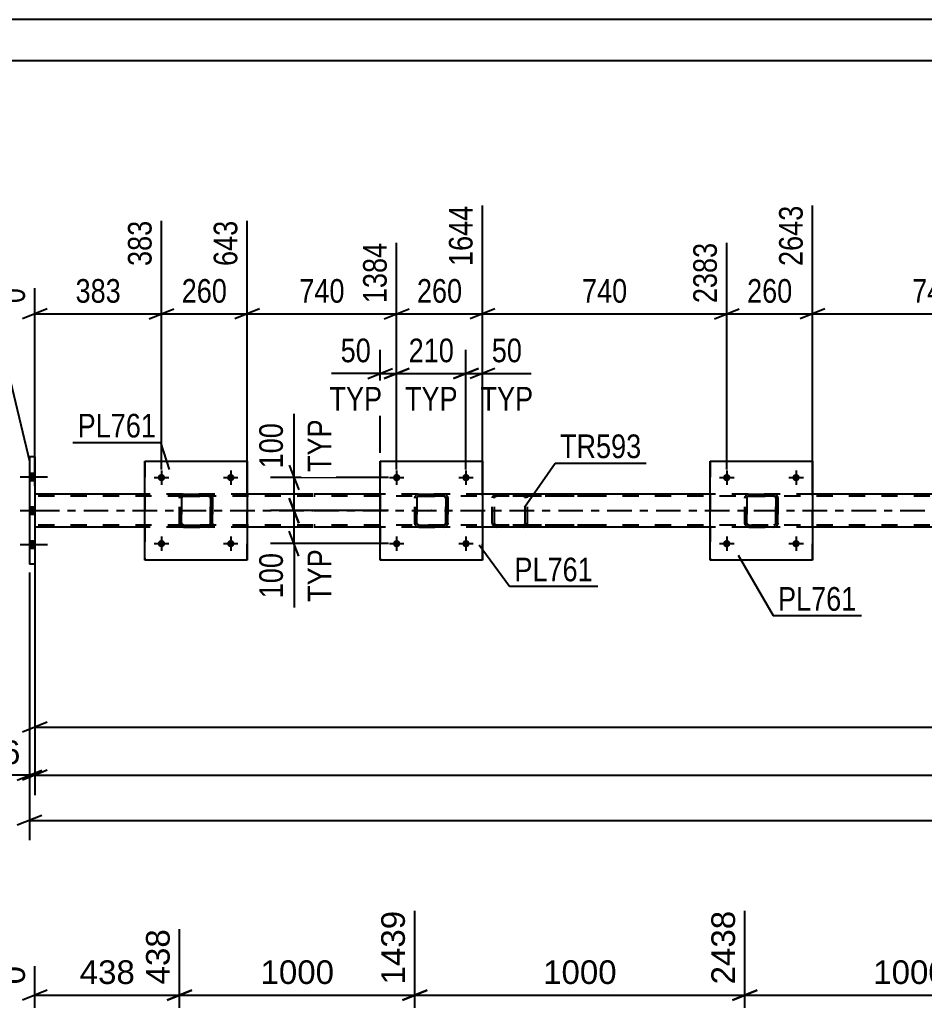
# Model space of a CAD drawing. Header units: millimetres. Extents: x -57 to 784, y -419 to 175.
# Drawn here: x -1.9 to 107.8, y 55.9 to 174.7 of the extents above; entities that cross this region are included whole.
import ezdxf

# ---------------------------------------------------------------- set-up
doc = ezdxf.new("R2010")
doc.units = ezdxf.units.MM
doc.linetypes.add('DXK_LINE_DOT2', pattern=[3.9198, 1.9599, -1.9599])
doc.linetypes.add('DXK_LINE_DOT3', pattern=[5.9187, 2.979, -0.9799, 0.9799, -0.9799])
doc.styles.add('Arial', font='ARIAL.TTF', dxfattribs={"height": 0.2})
doc.styles.add('Arial Narrow', font='ARIALN.TTF', dxfattribs={"height": 0.2})

# ---------------------------------------------------------------- blocks, each defined once
blk = doc.blocks.new('Unknown-122571493-1113')
at = {"color": 5, "linetype": 'Continuous'}
for p, q in [((784.26, 174.68), (-56.74, 174.68)), ((779.26, 169.68), (-51.74, 169.68))]:
    blk.add_line(p, q, dxfattribs=at)
blk = doc.blocks.new('Bolt-122571493-1242 - 1230')
at = {"linetype": 'Continuous'}
for points in [[(14.89, 119.21), (14.9, 119.3), (14.93, 119.39), (14.98, 119.47), (15.04, 119.53), (15.11, 119.59), (15.2, 119.63), (15.29, 119.65), (15.38, 119.65), (15.47, 119.63), (15.55, 119.59), (15.63, 119.53), (15.69, 119.47), (15.74, 119.39), (15.76, 119.3), (15.77, 119.21), (15.76, 119.12), (15.74, 119.03), (15.69, 118.95), (15.63, 118.88), (15.55, 118.83), (15.47, 118.79), (15.38, 118.77), (15.29, 118.77), (15.2, 118.79), (15.11, 118.83), (15.04, 118.88), (14.98, 118.95), (14.93, 119.03), (14.9, 119.12)], [(23.29, 119.21), (23.3, 119.3), (23.33, 119.39), (23.38, 119.47), (23.44, 119.53), (23.51, 119.59), (23.6, 119.63), (23.69, 119.65), (23.78, 119.65), (23.87, 119.63), (23.95, 119.59), (24.03, 119.53), (24.09, 119.47), (24.14, 119.39), (24.16, 119.3), (24.17, 119.21), (24.16, 119.12), (24.14, 119.03), (24.09, 118.95), (24.03, 118.88), (23.95, 118.83), (23.87, 118.79), (23.78, 118.77), (23.69, 118.77), (23.6, 118.79), (23.51, 118.83), (23.44, 118.88), (23.38, 118.95), (23.33, 119.03), (23.3, 119.12)]]:
    blk.add_hatch(color=1, dxfattribs=at).paths.add_polyline_path(points)
at = {"color": 1, "linetype": 'Continuous'}
for p, q in [((15.33, 120.09), (15.33, 118.33)), ((23.73, 120.09), (23.73, 118.33)), ((14.45, 119.21), (16.21, 119.21)), ((22.85, 119.21), (24.61, 119.21))]:
    blk.add_line(p, q, dxfattribs=at)
blk = doc.blocks.new('Bolt-122571493-1243 - 1230')
at = {"linetype": 'Continuous'}
for points in [[(14.89, 111.21), (14.9, 111.3), (14.93, 111.39), (14.98, 111.47), (15.04, 111.53), (15.11, 111.59), (15.2, 111.63), (15.29, 111.65), (15.38, 111.65), (15.47, 111.63), (15.55, 111.59), (15.63, 111.53), (15.69, 111.47), (15.74, 111.39), (15.76, 111.3), (15.77, 111.21), (15.76, 111.12), (15.74, 111.03), (15.69, 110.95), (15.63, 110.88), (15.55, 110.83), (15.47, 110.79), (15.38, 110.77), (15.29, 110.77), (15.2, 110.79), (15.11, 110.83), (15.04, 110.88), (14.98, 110.95), (14.93, 111.03), (14.9, 111.12)], [(23.29, 111.21), (23.3, 111.3), (23.33, 111.39), (23.38, 111.47), (23.44, 111.53), (23.51, 111.59), (23.6, 111.63), (23.69, 111.65), (23.78, 111.65), (23.87, 111.63), (23.95, 111.59), (24.03, 111.53), (24.09, 111.47), (24.14, 111.39), (24.16, 111.3), (24.17, 111.21), (24.16, 111.12), (24.14, 111.03), (24.09, 110.95), (24.03, 110.88), (23.95, 110.83), (23.87, 110.79), (23.78, 110.77), (23.69, 110.77), (23.6, 110.79), (23.51, 110.83), (23.44, 110.88), (23.38, 110.95), (23.33, 111.03), (23.3, 111.12)]]:
    blk.add_hatch(color=1, dxfattribs=at).paths.add_polyline_path(points)
at = {"color": 1, "linetype": 'Continuous'}
for p, q in [((15.33, 112.09), (15.33, 110.33)), ((23.73, 112.09), (23.73, 110.33)), ((14.45, 111.21), (16.21, 111.21)), ((22.85, 111.21), (24.61, 111.21))]:
    blk.add_line(p, q, dxfattribs=at)
blk = doc.blocks.new('Bolt-122571493-1244 - 1230')
at = {"linetype": 'Continuous'}
for points in [[(43.39, 119.21), (43.4, 119.3), (43.43, 119.39), (43.48, 119.47), (43.54, 119.53), (43.61, 119.59), (43.7, 119.63), (43.79, 119.65), (43.88, 119.65), (43.97, 119.63), (44.05, 119.59), (44.13, 119.53), (44.19, 119.47), (44.24, 119.39), (44.26, 119.3), (44.27, 119.21), (44.26, 119.12), (44.24, 119.03), (44.19, 118.95), (44.13, 118.88), (44.05, 118.83), (43.97, 118.79), (43.88, 118.77), (43.79, 118.77), (43.7, 118.79), (43.61, 118.83), (43.54, 118.88), (43.48, 118.95), (43.43, 119.03), (43.4, 119.12)], [(51.79, 119.21), (51.8, 119.3), (51.83, 119.39), (51.88, 119.47), (51.94, 119.53), (52.01, 119.59), (52.1, 119.63), (52.19, 119.65), (52.28, 119.65), (52.37, 119.63), (52.45, 119.59), (52.53, 119.53), (52.59, 119.47), (52.64, 119.39), (52.66, 119.3), (52.67, 119.21), (52.66, 119.12), (52.64, 119.03), (52.59, 118.95), (52.53, 118.88), (52.45, 118.83), (52.37, 118.79), (52.28, 118.77), (52.19, 118.77), (52.1, 118.79), (52.01, 118.83), (51.94, 118.88), (51.88, 118.95), (51.83, 119.03), (51.8, 119.12)]]:
    blk.add_hatch(color=1, dxfattribs=at).paths.add_polyline_path(points)
at = {"color": 1, "linetype": 'Continuous'}
for p, q in [((43.83, 120.09), (43.83, 118.33)), ((52.23, 120.09), (52.23, 118.33)), ((42.95, 119.21), (44.71, 119.21)), ((51.35, 119.21), (53.11, 119.21))]:
    blk.add_line(p, q, dxfattribs=at)
blk = doc.blocks.new('Bolt-122571493-1245 - 1230')
at = {"linetype": 'Continuous'}
for points in [[(43.39, 111.21), (43.4, 111.3), (43.43, 111.39), (43.48, 111.47), (43.54, 111.53), (43.61, 111.59), (43.7, 111.63), (43.79, 111.65), (43.88, 111.65), (43.97, 111.63), (44.05, 111.59), (44.13, 111.53), (44.19, 111.47), (44.24, 111.39), (44.26, 111.3), (44.27, 111.21), (44.26, 111.12), (44.24, 111.03), (44.19, 110.95), (44.13, 110.88), (44.05, 110.83), (43.97, 110.79), (43.88, 110.77), (43.79, 110.77), (43.7, 110.79), (43.61, 110.83), (43.54, 110.88), (43.48, 110.95), (43.43, 111.03), (43.4, 111.12)], [(51.79, 111.21), (51.8, 111.3), (51.83, 111.39), (51.88, 111.47), (51.94, 111.53), (52.01, 111.59), (52.1, 111.63), (52.19, 111.65), (52.28, 111.65), (52.37, 111.63), (52.45, 111.59), (52.53, 111.53), (52.59, 111.47), (52.64, 111.39), (52.66, 111.3), (52.67, 111.21), (52.66, 111.12), (52.64, 111.03), (52.59, 110.95), (52.53, 110.88), (52.45, 110.83), (52.37, 110.79), (52.28, 110.77), (52.19, 110.77), (52.1, 110.79), (52.01, 110.83), (51.94, 110.88), (51.88, 110.95), (51.83, 111.03), (51.8, 111.12)]]:
    blk.add_hatch(color=1, dxfattribs=at).paths.add_polyline_path(points)
at = {"color": 1, "linetype": 'Continuous'}
for p, q in [((43.83, 112.09), (43.83, 110.33)), ((52.23, 112.09), (52.23, 110.33)), ((42.95, 111.21), (44.71, 111.21)), ((51.35, 111.21), (53.11, 111.21))]:
    blk.add_line(p, q, dxfattribs=at)
blk = doc.blocks.new('Bolt-122571493-1246 - 1230')
at = {"linetype": 'Continuous'}
for points in [[(83.39, 119.21), (83.4, 119.3), (83.43, 119.39), (83.47, 119.47), (83.53, 119.53), (83.61, 119.59), (83.69, 119.63), (83.78, 119.65), (83.87, 119.65), (83.96, 119.63), (84.05, 119.59), (84.12, 119.53), (84.18, 119.47), (84.23, 119.39), (84.26, 119.3), (84.27, 119.21), (84.26, 119.12), (84.23, 119.03), (84.18, 118.95), (84.12, 118.88), (84.05, 118.83), (83.96, 118.79), (83.87, 118.77), (83.78, 118.77), (83.69, 118.79), (83.61, 118.83), (83.53, 118.88), (83.47, 118.95), (83.43, 119.03), (83.4, 119.12)], [(91.79, 119.21), (91.8, 119.3), (91.83, 119.39), (91.87, 119.47), (91.93, 119.53), (92.01, 119.59), (92.09, 119.63), (92.18, 119.65), (92.27, 119.65), (92.36, 119.63), (92.45, 119.59), (92.52, 119.53), (92.58, 119.47), (92.63, 119.39), (92.66, 119.3), (92.67, 119.21), (92.66, 119.12), (92.63, 119.03), (92.58, 118.95), (92.52, 118.88), (92.45, 118.83), (92.36, 118.79), (92.27, 118.77), (92.18, 118.77), (92.09, 118.79), (92.01, 118.83), (91.93, 118.88), (91.87, 118.95), (91.83, 119.03), (91.8, 119.12)]]:
    blk.add_hatch(color=1, dxfattribs=at).paths.add_polyline_path(points)
at = {"color": 1, "linetype": 'Continuous'}
for p, q in [((83.83, 120.09), (83.83, 118.33)), ((92.23, 120.09), (92.23, 118.33)), ((82.95, 119.21), (84.71, 119.21)), ((91.35, 119.21), (93.11, 119.21))]:
    blk.add_line(p, q, dxfattribs=at)
blk = doc.blocks.new('Bolt-122571493-1247 - 1230')
at = {"linetype": 'Continuous'}
for points in [[(83.39, 111.21), (83.4, 111.3), (83.43, 111.39), (83.47, 111.47), (83.53, 111.53), (83.61, 111.59), (83.69, 111.63), (83.78, 111.65), (83.87, 111.65), (83.96, 111.63), (84.05, 111.59), (84.12, 111.53), (84.18, 111.47), (84.23, 111.39), (84.26, 111.3), (84.27, 111.21), (84.26, 111.12), (84.23, 111.03), (84.18, 110.95), (84.12, 110.88), (84.05, 110.83), (83.96, 110.79), (83.87, 110.77), (83.78, 110.77), (83.69, 110.79), (83.61, 110.83), (83.53, 110.88), (83.47, 110.95), (83.43, 111.03), (83.4, 111.12)], [(91.79, 111.21), (91.8, 111.3), (91.83, 111.39), (91.87, 111.47), (91.93, 111.53), (92.01, 111.59), (92.09, 111.63), (92.18, 111.65), (92.27, 111.65), (92.36, 111.63), (92.45, 111.59), (92.52, 111.53), (92.58, 111.47), (92.63, 111.39), (92.66, 111.3), (92.67, 111.21), (92.66, 111.12), (92.63, 111.03), (92.58, 110.95), (92.52, 110.88), (92.45, 110.83), (92.36, 110.79), (92.27, 110.77), (92.18, 110.77), (92.09, 110.79), (92.01, 110.83), (91.93, 110.88), (91.87, 110.95), (91.83, 111.03), (91.8, 111.12)]]:
    blk.add_hatch(color=1, dxfattribs=at).paths.add_polyline_path(points)
at = {"color": 1, "linetype": 'Continuous'}
for p, q in [((83.83, 112.09), (83.83, 110.33)), ((92.23, 112.09), (92.23, 110.33)), ((82.95, 111.21), (84.71, 111.21)), ((91.35, 111.21), (93.11, 111.21))]:
    blk.add_line(p, q, dxfattribs=at)
blk = doc.blocks.new('Part-122571493-1320 - 1230')
at = {"color": 2, "linetype": 'Continuous'}
for p, q in [((0, 121.71), (-0.64, 121.71)), ((-0.64, 121.71), (-0.64, 108.71)), ((0, 121.71), (0, 108.71)), ((0, 108.71), (-0.64, 108.71))]:
    blk.add_line(p, q, dxfattribs=at)
blk = doc.blocks.new('Part-122571493-1534 - 1230')
at = {"color": 7, "linetype": 'DXK_LINE_DOT2'}
for p, q in [((55.46, 116.91), (55.42, 116.73)), ((55.42, 113.69), (55.42, 116.73)), ((55.67, 116.73), (55.69, 116.82)), ((55.67, 113.69), (55.67, 116.73)), ((55.69, 116.82), (55.75, 116.9)), ((55.93, 117.21), (55.73, 117.17)), ((55.75, 116.9), (55.83, 116.95)), ((55.83, 116.95), (55.93, 116.97)), ((67.71, 117.21), (55.93, 117.21)), ((67.71, 116.97), (55.93, 116.97)), ((59.36, 117.17), (59.16, 117.21)), ((59.16, 116.97), (59.26, 116.95)), ((59.26, 116.95), (59.35, 116.9)), ((59.35, 116.9), (59.4, 116.82)), ((59.4, 116.82), (59.42, 116.73)), ((59.42, 113.69), (59.42, 116.73)), ((59.68, 116.73), (59.64, 116.91)), ((59.68, 113.69), (59.68, 116.73)), ((55.42, 113.69), (55.46, 113.5)), ((55.69, 113.6), (55.67, 113.69)), ((55.75, 113.52), (55.69, 113.6)), ((55.73, 113.24), (55.93, 113.21)), ((55.83, 113.47), (55.75, 113.52)), ((55.93, 113.45), (55.83, 113.47)), ((67.71, 113.45), (55.93, 113.45)), ((67.71, 113.21), (55.93, 113.21)), ((59.26, 113.47), (59.16, 113.45)), ((59.16, 113.21), (59.36, 113.24)), ((59.35, 113.52), (59.26, 113.47)), ((59.4, 113.6), (59.35, 113.52)), ((59.42, 113.69), (59.4, 113.6)), ((59.64, 113.5), (59.68, 113.69))]:
    blk.add_line(p, q, dxfattribs=at)
for centre, start, end in [((55.91, 116.71), 110.7583, 155.68), ((59.18, 116.71), 24.32, 69.2417), ((55.91, 113.71), 204.32, 249.2417), ((59.18, 113.71), 290.7583, 335.68)]:
    blk.add_arc(centre, 0.496, start, end, dxfattribs=at)
blk = doc.blocks.new('Part-122571493-1546 - 1230')
at = {"color": 7, "linetype": 'DXK_LINE_DOT2'}
for p, q in [((86.02, 116.73), (86.06, 116.91)), ((86.02, 116.73), (86.03, 116.73)), ((86.02, 113.69), (86.02, 116.73)), ((86.06, 116.91), (86.03, 116.73)), ((86.03, 113.69), (86.03, 116.73)), ((86.28, 116.82), (86.26, 116.73)), ((86.27, 116.73), (86.26, 116.73)), ((86.26, 116.73), (86.26, 113.69)), ((86.27, 116.73), (86.29, 116.82)), ((86.27, 113.69), (86.27, 116.73)), ((86.33, 116.9), (86.28, 116.82)), ((86.29, 116.82), (86.34, 116.9)), ((86.32, 117.17), (86.5, 117.21)), ((86.51, 117.21), (86.32, 117.17)), ((86.41, 116.95), (86.33, 116.9)), ((86.34, 116.9), (86.42, 116.95)), ((86.5, 116.97), (86.41, 116.95)), ((86.42, 116.95), (86.51, 116.97)), ((86.51, 117.21), (86.5, 117.21)), ((86.5, 117.21), (89.54, 117.21)), ((86.5, 116.97), (86.51, 116.97)), ((89.54, 116.97), (86.5, 116.97)), ((86.51, 117.21), (89.55, 117.21)), ((86.51, 116.97), (89.55, 116.97)), ((89.54, 117.21), (89.55, 117.21)), ((89.54, 117.21), (89.73, 117.17)), ((89.55, 116.97), (89.54, 116.97)), ((89.63, 116.95), (89.54, 116.97)), ((89.73, 117.17), (89.55, 117.21)), ((89.55, 116.97), (89.64, 116.95)), ((89.63, 116.95), (89.64, 116.95)), ((89.71, 116.9), (89.63, 116.95)), ((89.64, 116.95), (89.72, 116.9)), ((89.76, 116.82), (89.71, 116.9)), ((89.72, 116.9), (89.77, 116.82)), ((89.78, 116.73), (89.76, 116.82)), ((89.77, 116.82), (89.79, 116.73)), ((89.79, 116.73), (89.78, 116.73)), ((89.78, 116.73), (89.78, 113.69)), ((89.79, 113.69), (89.79, 116.73)), ((89.99, 116.91), (90.02, 116.73)), ((90.03, 116.73), (89.99, 116.91)), ((90.03, 116.73), (90.02, 116.73)), ((90.02, 116.73), (90.02, 113.69)), ((90.03, 113.69), (90.03, 116.73)), ((86.03, 113.69), (86.02, 113.69)), ((86.06, 113.5), (86.02, 113.69)), ((86.03, 113.69), (86.06, 113.5)), ((86.26, 113.69), (86.27, 113.69)), ((86.26, 113.69), (86.28, 113.6)), ((86.29, 113.6), (86.27, 113.69)), ((86.28, 113.6), (86.33, 113.52)), ((86.34, 113.52), (86.29, 113.6)), ((86.32, 113.24), (86.32, 113.24)), ((86.5, 113.21), (86.32, 113.24)), ((86.32, 113.24), (86.51, 113.21)), ((86.33, 113.52), (86.41, 113.47)), ((86.42, 113.47), (86.34, 113.52)), ((86.41, 113.47), (86.5, 113.45)), ((86.51, 113.45), (86.42, 113.47)), ((86.51, 113.45), (86.5, 113.45)), ((86.5, 113.45), (89.54, 113.45)), ((86.51, 113.21), (86.5, 113.21)), ((86.5, 113.21), (89.54, 113.21)), ((86.51, 113.45), (89.55, 113.45)), ((86.51, 113.21), (89.55, 113.21)), ((89.54, 113.45), (89.63, 113.47)), ((89.54, 113.45), (89.55, 113.45)), ((89.73, 113.24), (89.54, 113.21)), ((89.54, 113.21), (89.55, 113.21)), ((89.64, 113.47), (89.55, 113.45)), ((89.55, 113.21), (89.73, 113.24)), ((89.63, 113.47), (89.71, 113.52)), ((89.72, 113.52), (89.64, 113.47)), ((89.71, 113.52), (89.76, 113.6)), ((89.77, 113.6), (89.72, 113.52)), ((89.76, 113.6), (89.78, 113.69)), ((89.79, 113.69), (89.77, 113.6)), ((89.78, 113.69), (89.79, 113.69)), ((90.02, 113.69), (89.99, 113.5)), ((89.99, 113.5), (90.03, 113.69)), ((90.02, 113.69), (90.03, 113.69))]:
    blk.add_line(p, q, dxfattribs=at)
at = {"color": 7, "linetype": 'DXK_LINE_DOT3'}
blk.add_line((88.03, 115.21), (88.02, 115.21), dxfattribs=at)
at = {"color": 7, "linetype": 'DXK_LINE_DOT2'}
for centre, start, end in [((86.5, 116.73), 112.5, 157.5), ((86.51, 116.73), 112.5, 157.5), ((89.54, 116.73), 22.5, 67.5), ((89.55, 116.73), 22.5, 67.5), ((86.5, 113.69), 202.5, 247.5), ((86.51, 113.69), 202.5, 247.5), ((89.54, 113.69), 292.5, 337.5), ((89.55, 113.69), 292.5, 337.5)]:
    blk.add_arc(centre, 0.48, start, end, dxfattribs=at)
blk = doc.blocks.new('Part-122571493-1551 - 1230')
at = {"color": 2, "linetype": 'Continuous'}
for p, q in [((81.83, 109.21), (81.83, 121.21)), ((81.83, 121.21), (81.83, 121.21)), ((81.83, 121.21), (94.23, 121.21)), ((94.23, 121.21), (94.23, 109.21)), ((81.83, 109.21), (81.83, 109.21)), ((94.23, 109.21), (81.83, 109.21))]:
    blk.add_line(p, q, dxfattribs=at)
at = {"color": 7, "linetype": 'DXK_LINE_DOT2'}
for p, q in [((81.83, 121.21), (81.83, 109.21)), ((81.83, 121.21), (81.83, 121.21)), ((94.23, 109.21), (94.23, 121.21)), ((81.83, 109.21), (81.83, 109.21))]:
    blk.add_line(p, q, dxfattribs=at)
blk = doc.blocks.new('Part-122571493-1552 - 1230')
at = {"color": 7, "linetype": 'DXK_LINE_DOT2'}
for p, q in [((46.03, 116.73), (46.07, 116.91)), ((46.07, 116.91), (46.03, 116.73)), ((46.03, 113.69), (46.03, 116.73)), ((46.03, 116.73), (46.03, 116.73)), ((46.03, 113.69), (46.03, 116.73)), ((46.27, 116.73), (46.29, 116.82)), ((46.29, 116.82), (46.27, 116.73)), ((46.27, 113.69), (46.27, 116.73)), ((46.27, 116.73), (46.27, 116.73)), ((46.27, 116.73), (46.27, 113.69)), ((46.29, 116.82), (46.34, 116.9)), ((46.34, 116.9), (46.29, 116.82)), ((46.33, 117.17), (46.51, 117.21)), ((46.51, 117.21), (46.33, 117.17)), ((46.34, 116.9), (46.42, 116.95)), ((46.42, 116.95), (46.34, 116.9)), ((46.42, 116.95), (46.51, 116.97)), ((46.51, 116.97), (46.42, 116.95)), ((46.51, 117.21), (49.55, 117.21)), ((46.51, 117.21), (46.51, 117.21)), ((46.51, 117.21), (49.55, 117.21)), ((46.51, 116.97), (49.55, 116.97)), ((46.51, 116.97), (46.51, 116.97)), ((49.55, 116.97), (46.51, 116.97)), ((49.55, 117.21), (49.55, 117.21)), ((49.55, 117.21), (49.73, 117.17)), ((49.74, 117.17), (49.55, 117.21)), ((49.55, 116.97), (49.55, 116.97)), ((49.55, 116.97), (49.65, 116.95)), ((49.64, 116.95), (49.55, 116.97)), ((49.64, 116.95), (49.65, 116.95)), ((49.72, 116.9), (49.64, 116.95)), ((49.65, 116.95), (49.72, 116.9)), ((49.72, 116.9), (49.78, 116.82)), ((49.77, 116.82), (49.72, 116.9)), ((49.79, 116.73), (49.77, 116.82)), ((49.78, 116.82), (49.79, 116.73)), ((49.79, 113.69), (49.79, 116.73)), ((49.79, 116.73), (49.79, 116.73)), ((49.79, 116.73), (49.79, 113.69)), ((49.99, 116.91), (50.03, 116.73)), ((50.03, 116.73), (50, 116.91)), ((50.03, 113.69), (50.03, 116.73)), ((50.03, 116.73), (50.03, 116.73)), ((50.03, 116.73), (50.03, 113.69)), ((46.03, 113.69), (46.03, 113.69)), ((46.07, 113.5), (46.03, 113.69)), ((46.03, 113.69), (46.07, 113.5)), ((46.27, 113.69), (46.27, 113.69)), ((46.29, 113.6), (46.27, 113.69)), ((46.27, 113.69), (46.29, 113.6)), ((46.34, 113.52), (46.29, 113.6)), ((46.29, 113.6), (46.34, 113.52)), ((46.33, 113.24), (46.33, 113.24)), ((46.51, 113.21), (46.33, 113.24)), ((46.33, 113.24), (46.51, 113.21)), ((46.42, 113.47), (46.34, 113.52)), ((46.34, 113.52), (46.42, 113.47)), ((46.51, 113.45), (46.42, 113.47)), ((46.42, 113.47), (46.51, 113.45)), ((46.51, 113.45), (49.55, 113.45)), ((46.51, 113.45), (46.51, 113.45)), ((46.51, 113.45), (49.55, 113.45)), ((46.51, 113.21), (49.55, 113.21)), ((46.51, 113.21), (46.51, 113.21)), ((46.51, 113.21), (49.55, 113.21)), ((49.65, 113.47), (49.55, 113.45)), ((49.55, 113.45), (49.64, 113.47)), ((49.55, 113.45), (49.55, 113.45)), ((49.73, 113.24), (49.55, 113.21)), ((49.55, 113.21), (49.74, 113.24)), ((49.55, 113.21), (49.55, 113.21)), ((49.64, 113.47), (49.72, 113.52)), ((49.72, 113.52), (49.65, 113.47)), ((49.78, 113.6), (49.72, 113.52)), ((49.72, 113.52), (49.77, 113.6)), ((49.77, 113.6), (49.79, 113.69)), ((49.79, 113.69), (49.78, 113.6)), ((49.79, 113.69), (49.79, 113.69)), ((50.03, 113.69), (49.99, 113.5)), ((50, 113.5), (50.03, 113.69)), ((50.03, 113.69), (50.03, 113.69))]:
    blk.add_line(p, q, dxfattribs=at)
at = {"color": 7, "linetype": 'DXK_LINE_DOT3'}
blk.add_line((48.04, 115.21), (48.03, 115.21), dxfattribs=at)
at = {"color": 7, "linetype": 'DXK_LINE_DOT2'}
for centre, start, end in [((46.51, 116.73), 112.5, 157.5), ((46.51, 116.73), 112.5, 157.5), ((49.55, 116.73), 22.5, 67.5), ((49.55, 116.73), 22.5, 67.5), ((46.51, 113.69), 202.5, 247.5), ((46.51, 113.69), 202.5, 247.5), ((49.55, 113.69), 292.5, 337.5), ((49.55, 113.69), 292.5, 337.5)]:
    blk.add_arc(centre, 0.48, start, end, dxfattribs=at)
blk = doc.blocks.new('Part-122571493-1557 - 1230')
at = {"color": 2, "linetype": 'Continuous'}
for p, q in [((41.83, 109.21), (41.83, 121.21)), ((41.83, 121.21), (41.83, 121.21)), ((41.83, 121.21), (54.23, 121.21)), ((54.23, 121.21), (54.23, 109.21)), ((41.83, 109.21), (41.83, 109.21)), ((54.23, 109.21), (41.83, 109.21))]:
    blk.add_line(p, q, dxfattribs=at)
at = {"color": 7, "linetype": 'DXK_LINE_DOT2'}
for p, q in [((41.83, 121.21), (41.83, 109.21)), ((41.83, 121.21), (41.83, 121.21)), ((54.23, 109.21), (54.23, 121.21)), ((41.83, 109.21), (41.83, 109.21))]:
    blk.add_line(p, q, dxfattribs=at)
blk = doc.blocks.new('Part-122571493-1558 - 1230')
at = {"color": 7, "linetype": 'DXK_LINE_DOT2'}
for p, q in [((17.53, 116.73), (17.57, 116.91)), ((17.57, 116.91), (17.53, 116.73)), ((17.53, 113.69), (17.53, 116.73)), ((17.53, 116.73), (17.53, 116.73)), ((17.53, 113.69), (17.53, 116.73)), ((17.77, 116.73), (17.79, 116.82)), ((17.79, 116.82), (17.77, 116.73)), ((17.77, 113.69), (17.77, 116.73)), ((17.77, 116.73), (17.77, 116.73)), ((17.77, 116.73), (17.77, 113.69)), ((17.79, 116.82), (17.84, 116.9)), ((17.84, 116.9), (17.79, 116.82)), ((17.83, 117.17), (18.01, 117.21)), ((18.01, 117.21), (17.83, 117.17)), ((17.84, 116.9), (17.92, 116.95)), ((17.92, 116.95), (17.84, 116.9)), ((17.92, 116.95), (18.01, 116.97)), ((18.01, 116.97), (17.92, 116.95)), ((18.01, 117.21), (21.05, 117.21)), ((18.01, 117.21), (18.01, 117.21)), ((18.01, 117.21), (21.05, 117.21)), ((18.01, 116.97), (21.05, 116.97)), ((18.01, 116.97), (18.01, 116.97)), ((21.05, 116.97), (18.01, 116.97)), ((21.05, 117.21), (21.05, 117.21)), ((21.05, 117.21), (21.23, 117.17)), ((21.24, 117.17), (21.05, 117.21)), ((21.05, 116.97), (21.05, 116.97)), ((21.05, 116.97), (21.15, 116.95)), ((21.14, 116.95), (21.05, 116.97)), ((21.14, 116.95), (21.15, 116.95)), ((21.22, 116.9), (21.14, 116.95)), ((21.15, 116.95), (21.22, 116.9)), ((21.22, 116.9), (21.28, 116.82)), ((21.27, 116.82), (21.22, 116.9)), ((21.29, 116.73), (21.27, 116.82)), ((21.28, 116.82), (21.29, 116.73)), ((21.29, 113.69), (21.29, 116.73)), ((21.29, 116.73), (21.29, 116.73)), ((21.29, 116.73), (21.29, 113.69)), ((21.49, 116.91), (21.53, 116.73)), ((21.53, 116.73), (21.5, 116.91)), ((21.53, 113.69), (21.53, 116.73)), ((21.53, 116.73), (21.53, 116.73)), ((21.53, 116.73), (21.53, 113.69)), ((17.53, 113.69), (17.53, 113.69)), ((17.57, 113.5), (17.53, 113.69)), ((17.53, 113.69), (17.57, 113.5)), ((17.77, 113.69), (17.77, 113.69)), ((17.79, 113.6), (17.77, 113.69)), ((17.77, 113.69), (17.79, 113.6)), ((17.84, 113.52), (17.79, 113.6)), ((17.79, 113.6), (17.84, 113.52)), ((17.83, 113.24), (17.83, 113.24)), ((18.01, 113.21), (17.83, 113.24)), ((17.83, 113.24), (18.01, 113.21)), ((17.92, 113.47), (17.84, 113.52)), ((17.84, 113.52), (17.92, 113.47)), ((18.01, 113.45), (17.92, 113.47)), ((17.92, 113.47), (18.01, 113.45)), ((18.01, 113.45), (21.05, 113.45)), ((18.01, 113.45), (18.01, 113.45)), ((18.01, 113.45), (21.05, 113.45)), ((18.01, 113.21), (21.05, 113.21)), ((18.01, 113.21), (18.01, 113.21)), ((18.01, 113.21), (21.05, 113.21)), ((21.15, 113.47), (21.05, 113.45)), ((21.05, 113.45), (21.14, 113.47)), ((21.05, 113.45), (21.05, 113.45)), ((21.23, 113.24), (21.05, 113.21)), ((21.05, 113.21), (21.24, 113.24)), ((21.05, 113.21), (21.05, 113.21)), ((21.14, 113.47), (21.22, 113.52)), ((21.22, 113.52), (21.15, 113.47)), ((21.28, 113.6), (21.22, 113.52)), ((21.22, 113.52), (21.27, 113.6)), ((21.27, 113.6), (21.29, 113.69)), ((21.29, 113.69), (21.28, 113.6)), ((21.29, 113.69), (21.29, 113.69)), ((21.53, 113.69), (21.49, 113.5)), ((21.5, 113.5), (21.53, 113.69)), ((21.53, 113.69), (21.53, 113.69))]:
    blk.add_line(p, q, dxfattribs=at)
at = {"color": 7, "linetype": 'DXK_LINE_DOT3'}
blk.add_line((19.54, 115.21), (19.53, 115.21), dxfattribs=at)
at = {"color": 7, "linetype": 'DXK_LINE_DOT2'}
for centre, start, end in [((18.01, 116.73), 112.5, 157.5), ((18.01, 116.73), 112.5, 157.5), ((21.05, 116.73), 22.5, 67.5), ((21.05, 116.73), 22.5, 67.5), ((18.01, 113.69), 202.5, 247.5), ((18.01, 113.69), 202.5, 247.5), ((21.05, 113.69), 292.5, 337.5), ((21.05, 113.69), 292.5, 337.5)]:
    blk.add_arc(centre, 0.48, start, end, dxfattribs=at)
blk = doc.blocks.new('Part-122571493-1563 - 1230')
at = {"color": 2, "linetype": 'Continuous'}
for p, q in [((13.33, 109.21), (13.33, 121.21)), ((13.33, 121.21), (13.33, 121.21)), ((13.33, 121.21), (25.73, 121.21)), ((25.73, 121.21), (25.73, 109.21)), ((13.33, 109.21), (13.33, 109.21)), ((25.73, 109.21), (13.33, 109.21))]:
    blk.add_line(p, q, dxfattribs=at)
at = {"color": 7, "linetype": 'DXK_LINE_DOT2'}
for p, q in [((13.33, 121.21), (13.33, 109.21)), ((13.33, 121.21), (13.33, 121.21)), ((25.73, 109.21), (25.73, 121.21)), ((13.33, 109.21), (13.33, 109.21))]:
    blk.add_line(p, q, dxfattribs=at)
blk = doc.blocks.new('Part-122571493-1578 - 1230')
at = {"color": 2, "linetype": 'Continuous'}
for p, q in [((13.33, 117.21), (0, 117.21)), ((33.73, 117.21), (25.73, 117.21)), ((41.83, 117.21), (33.83, 117.21)), ((81.83, 117.21), (54.23, 117.21)), ((121.83, 117.21), (94.23, 117.21)), ((13.33, 113.21), (0, 113.21)), ((33.73, 113.21), (25.73, 113.21)), ((41.83, 113.21), (33.83, 113.21)), ((81.83, 113.21), (54.23, 113.21)), ((121.83, 113.21), (94.23, 113.21))]:
    blk.add_line(p, q, dxfattribs=at)
at = {"color": 7, "linetype": 'DXK_LINE_DOT2'}
for p, q in [((0, 117.21), (0, 113.21)), ((33.73, 116.97), (0, 116.97)), ((25.73, 117.21), (13.33, 117.21)), ((688.57, 116.97), (33.83, 116.97)), ((54.23, 117.21), (41.83, 117.21)), ((94.23, 117.21), (81.83, 117.21)), ((33.73, 113.45), (0, 113.45)), ((25.73, 113.21), (13.33, 113.21)), ((688.57, 113.45), (33.83, 113.45)), ((54.23, 113.21), (41.83, 113.21)), ((94.23, 113.21), (81.83, 113.21))]:
    blk.add_line(p, q, dxfattribs=at)
at = {"color": 7, "linetype": 'DXK_LINE_DOT3'}
for p, q in [((0, 115.21), (33.73, 115.21)), ((33.83, 115.21), (688.57, 115.21))]:
    blk.add_line(p, q, dxfattribs=at)
blk = doc.blocks.new('Bolt-122571493-1582 - 1230')
at = {"linetype": 'Continuous'}
for points in [[(-0.64, 119.75), (-0.64, 118.87), (0, 118.87), (0, 119.75)], [(-0.64, 119.75), (-0.64, 118.87), (0, 118.87), (0, 119.75)], [(-0.64, 119.75), (-0.64, 118.87), (0, 118.87), (0, 119.75)], [(-0.64, 115.65), (-0.64, 114.77), (0, 114.77), (0, 115.65)], [(-0.64, 115.65), (-0.64, 114.77), (0, 114.77), (0, 115.65)], [(-0.64, 111.55), (-0.64, 110.67), (0, 110.67), (0, 111.55)], [(-0.64, 111.55), (-0.64, 110.67), (0, 110.67), (0, 111.55)], [(-0.64, 111.55), (-0.64, 110.67), (0, 110.67), (0, 111.55)]]:
    blk.add_hatch(color=1, dxfattribs=at).paths.add_polyline_path(points)
at = {"color": 1, "linetype": 'Continuous'}
for p, q in [((-1.8, 119.31), (1.52, 119.31)), ((-1.8, 119.31), (1.52, 119.31)), ((-1.8, 119.31), (1.52, 119.31)), ((-0.64, 119.75), (0, 119.75)), ((-0.64, 119.75), (0, 119.75)), ((-0.64, 119.75), (0, 119.75)), ((-0.64, 118.87), (0, 118.87)), ((-0.64, 118.87), (0, 118.87)), ((-0.64, 118.87), (0, 118.87)), ((-0.64, 115.65), (0, 115.65)), ((-0.64, 115.65), (0, 115.65)), ((-1.8, 115.21), (1.52, 115.21)), ((-1.8, 115.21), (1.52, 115.21)), ((-0.64, 114.77), (0, 114.77)), ((-0.64, 114.77), (0, 114.77)), ((-1.8, 111.11), (1.52, 111.11)), ((-1.8, 111.11), (1.52, 111.11)), ((-1.8, 111.11), (1.52, 111.11)), ((-0.64, 111.55), (0, 111.55)), ((-0.64, 111.55), (0, 111.55)), ((-0.64, 111.55), (0, 111.55)), ((-0.64, 110.67), (0, 110.67)), ((-0.64, 110.67), (0, 110.67)), ((-0.64, 110.67), (0, 110.67))]:
    blk.add_line(p, q, dxfattribs=at)
blk = doc.blocks.new('StraightDimension-122571493-17814 - 2452')
at = {"color": 7, "linetype": 'Continuous'}
for p, q in [((46.03, 17.63), (46.03, 66.72)), ((17.53, 17.64), (17.53, 64.5)), ((19.03, 57.13), (16.03, 55.93)), ((44.53, 55.93), (47.53, 57.13)), ((17.53, 56.53), (46.03, 56.53))]:
    blk.add_line(p, q, dxfattribs=at)
at = {"color": 0}
blk.add_wipeout([(36.83, 57.28), (36.83, 61.48), (26.74, 61.48), (26.74, 57.28)], dxfattribs=at)
at = {"color": 3, "style": 'Arial'}
blk.add_text('1000', height=2.865, dxfattribs=at).set_placement((27.34, 57.88))
at = {"color": 0, "linetype": 'Continuous'}
blk.add_wipeout([(45.43, 67.32), (41.23, 67.32), (41.23, 57.23), (45.43, 57.23)], dxfattribs=at)
at = {"color": 3, "linetype": 'Continuous', "style": 'Arial'}
blk.add_text('1439', height=2.865, rotation=90.0002, dxfattribs=at).set_placement((44.83, 57.83))
blk = doc.blocks.new('StraightDimension-122571493-17812 - 2452')
at = {"color": 7, "linetype": 'Continuous'}
for p, q in [((86.03, 17.64), (86.03, 66.72)), ((126.03, 17.64), (126.03, 66.72)), ((87.53, 57.13), (84.53, 55.93)), ((124.53, 55.93), (127.53, 57.13)), ((86.03, 56.53), (126.03, 56.53))]:
    blk.add_line(p, q, dxfattribs=at)
at = {"color": 0}
blk.add_wipeout([(111.08, 57.28), (111.08, 61.48), (100.98, 61.48), (100.98, 57.28)], dxfattribs=at)
at = {"color": 3, "style": 'Arial'}
blk.add_text('1000', height=2.865, dxfattribs=at).set_placement((101.58, 57.88))
at = {"color": 0, "linetype": 'Continuous'}
blk.add_wipeout([(125.43, 67.32), (121.23, 67.32), (121.23, 57.23), (125.43, 57.23)], dxfattribs=at)
at = {"color": 3, "linetype": 'Continuous', "style": 'Arial'}
blk.add_text('3438', height=2.865, rotation=90.0002, dxfattribs=at).set_placement((124.83, 57.83))
blk = doc.blocks.new('StraightDimension-122571493-17813 - 2452')
at = {"color": 7, "linetype": 'Continuous'}
for p, q in [((46.03, 17.63), (46.03, 66.72)), ((86.03, 17.64), (86.03, 66.72)), ((47.53, 57.13), (44.53, 55.93)), ((84.53, 55.93), (87.53, 57.13)), ((46.03, 56.53), (86.03, 56.53))]:
    blk.add_line(p, q, dxfattribs=at)
at = {"color": 0}
blk.add_wipeout([(71.08, 57.28), (71.08, 61.48), (60.98, 61.48), (60.98, 57.28)], dxfattribs=at)
at = {"color": 3, "style": 'Arial'}
blk.add_text('1000', height=2.865, dxfattribs=at).set_placement((61.58, 57.88))
at = {"color": 0, "linetype": 'Continuous'}
blk.add_wipeout([(85.43, 67.32), (81.23, 67.32), (81.23, 57.23), (85.43, 57.23)], dxfattribs=at)
at = {"color": 3, "linetype": 'Continuous', "style": 'Arial'}
blk.add_text('2438', height=2.865, rotation=90.0002, dxfattribs=at).set_placement((84.83, 57.83))
blk = doc.blocks.new('StraightDimension-122571493-17815 - 2452')
at = {"color": 7, "linetype": 'Continuous'}
for p, q in [((17.53, 17.64), (17.53, 64.5)), ((0, 3), (0, 60.05)), ((1.5, 57.13), (-1.5, 55.93)), ((16.03, 55.93), (19.03, 57.13)), ((0, 56.53), (17.53, 56.53))]:
    blk.add_line(p, q, dxfattribs=at)
at = {"color": 0}
blk.add_wipeout([(12.7, 57.28), (12.7, 61.48), (4.83, 61.48), (4.83, 57.28)], dxfattribs=at)
at = {"color": 3, "style": 'Arial'}
blk.add_text('438', height=2.865, dxfattribs=at).set_placement((5.43, 57.88))
at = {"color": 0, "linetype": 'Continuous'}
for points in [[(16.93, 65.1), (12.73, 65.1), (12.73, 57.23), (16.93, 57.23)], [(-0.6, 60.65), (-4.8, 60.65), (-4.8, 57.23), (-0.6, 57.23)]]:
    blk.add_wipeout(points, dxfattribs=at)
at = {"color": 3, "linetype": 'Continuous', "style": 'Arial'}
for s, height, p in [('438', 2.865, (16.33, 57.83)), ('0', 2.87, (-1.2, 57.83))]:
    blk.add_text(s, height=height, rotation=90.0002, dxfattribs=at).set_placement(p)
blk = doc.blocks.new('StraightDimension-122571493-14995 - 1230')
at = {"color": 7, "linetype": 'Continuous'}
for p, q in [((43.83, 120.21), (43.83, 134.68)), ((52.23, 120.21), (52.23, 134.68)), ((42.33, 131.23), (45.33, 132.43)), ((53.73, 132.43), (50.73, 131.23)), ((43.83, 131.83), (52.23, 131.83))]:
    blk.add_line(p, q, dxfattribs=at)
at = {"color": 0}
blk.add_wipeout([(51.38, 132.58), (51.38, 136.78), (44.69, 136.78), (44.69, 132.58)], dxfattribs=at)
at = {"color": 0, "linetype": 'Continuous'}
blk.add_wipeout([(51.83, 126.73), (51.83, 130.93), (44.24, 130.93), (44.24, 126.73)], dxfattribs=at)
at = {"color": 3, "style": 'Arial Narrow'}
blk.add_text('210', height=2.863, dxfattribs=at).set_placement((45.29, 133.18))
at = {"color": 3, "linetype": 'Continuous', "style": 'Arial Narrow'}
blk.add_text('TYP', height=2.863, dxfattribs=at).set_placement((44.84, 127.33))
blk = doc.blocks.new('StraightDimension-122571493-1738 - 1230')
at = {"color": 7, "linetype": 'Continuous'}
for p, q in [((0, 107.71), (0, 80.76)), ((1.5, 83.76), (-1.5, 82.56)), ((0, 83.16), (688.57, 83.16))]:
    blk.add_line(p, q, dxfattribs=at)
blk = doc.blocks.new('StraightDimension-122571493-23768 - 1230')
at = {"color": 7, "linetype": 'Continuous'}
for p, q in [((94.23, 118.21), (94.23, 152.15)), ((83.83, 120.21), (83.83, 147.65)), ((82.33, 138.44), (85.33, 139.64)), ((83.83, 139.04), (94.23, 139.04)), ((95.73, 139.64), (92.73, 138.44))]:
    blk.add_line(p, q, dxfattribs=at)
at = {"color": 0}
blk.add_wipeout([(92.37, 139.79), (92.37, 143.99), (85.69, 143.99), (85.69, 139.79)], dxfattribs=at)
at = {"color": 3, "style": 'Arial Narrow'}
blk.add_text('260', height=2.863, dxfattribs=at).set_placement((86.29, 140.39))
at = {"color": 0, "linetype": 'Continuous'}
blk.add_wipeout([(93.63, 152.75), (89.43, 152.75), (89.43, 144.24), (93.63, 144.24)], dxfattribs=at)
at = {"color": 3, "linetype": 'Continuous', "style": 'Arial Narrow'}
blk.add_text('2643', height=2.863, rotation=90.0002, dxfattribs=at).set_placement((93.03, 144.84))
blk = doc.blocks.new('StraightDimension-122571493-23770 - 1230')
at = {"color": 7, "linetype": 'Continuous'}
for p, q in [((54.23, 118.21), (54.23, 152.15)), ((43.83, 120.21), (43.83, 147.65)), ((42.33, 138.44), (45.33, 139.64)), ((43.83, 139.04), (54.23, 139.04)), ((55.73, 139.64), (52.73, 138.44))]:
    blk.add_line(p, q, dxfattribs=at)
at = {"color": 0}
blk.add_wipeout([(52.38, 139.79), (52.38, 143.99), (45.69, 143.99), (45.69, 139.79)], dxfattribs=at)
at = {"color": 3, "style": 'Arial Narrow'}
blk.add_text('260', height=2.863, dxfattribs=at).set_placement((46.29, 140.39))
at = {"color": 0, "linetype": 'Continuous'}
blk.add_wipeout([(53.63, 152.75), (49.43, 152.75), (49.43, 144.24), (53.63, 144.24)], dxfattribs=at)
at = {"color": 3, "linetype": 'Continuous', "style": 'Arial Narrow'}
blk.add_text('1644', height=2.863, rotation=90.0002, dxfattribs=at).set_placement((53.03, 144.84))
blk = doc.blocks.new('StraightDimension-122571493-2438 - 1230')
at = {"color": 7, "linetype": 'Continuous'}
for p, q in [((-0.64, 107.71), (-0.64, 75.3)), ((0.86, 78.3), (-2.14, 77.1)), ((-0.64, 77.7), (689.21, 77.7))]:
    blk.add_line(p, q, dxfattribs=at)
blk = doc.blocks.new('StraightDimension-122571493-1640 - 1230')
at = {"color": 7, "linetype": 'Continuous'}
for p, q in [((31.4, 119.21), (31.4, 126.94)), ((31.4, 119.21), (31.4, 126.94)), ((30.8, 120.71), (32, 117.71)), ((42.83, 119.21), (28.55, 119.21)), ((31.4, 115.21), (31.4, 119.21)), ((32, 113.71), (30.8, 116.71)), ((42.83, 115.21), (28.55, 115.21))]:
    blk.add_line(p, q, dxfattribs=at)
at = {"color": 0}
blk.add_wipeout([(30.65, 126.42), (26.45, 126.42), (26.45, 119.73), (30.65, 119.73)], dxfattribs=at)
at = {"color": 0, "linetype": 'Continuous'}
blk.add_wipeout([(36.5, 126.87), (32.3, 126.87), (32.3, 119.28), (36.5, 119.28)], dxfattribs=at)
at = {"color": 3, "linetype": 'Continuous', "style": 'Arial Narrow'}
blk.add_text('TYP', height=2.863, rotation=90.0002, dxfattribs=at).set_placement((35.9, 119.88))
at = {"color": 3, "style": 'Arial Narrow'}
blk.add_text('100', height=2.863, rotation=90.0002, dxfattribs=at).set_placement((30.05, 120.33))
blk = doc.blocks.new('StraightDimension-122571493-1660 - 1230')
at = {"color": 7, "linetype": 'Continuous'}
for p, q in [((30.8, 116.71), (32, 113.71)), ((42.83, 115.21), (28.55, 115.21)), ((31.4, 111.21), (31.4, 115.21)), ((32, 109.71), (30.8, 112.71)), ((42.83, 111.21), (28.55, 111.21)), ((31.4, 111.21), (31.4, 103.47)), ((31.4, 111.21), (31.4, 103.47))]:
    blk.add_line(p, q, dxfattribs=at)
at = {"color": 0}
blk.add_wipeout([(30.65, 110.68), (26.45, 110.68), (26.45, 104), (30.65, 104)], dxfattribs=at)
at = {"color": 0, "linetype": 'Continuous'}
blk.add_wipeout([(36.5, 111.14), (32.3, 111.14), (32.3, 103.55), (36.5, 103.55)], dxfattribs=at)
at = {"color": 3, "style": 'Arial Narrow'}
blk.add_text('100', height=2.863, rotation=90.0002, dxfattribs=at).set_placement((30.05, 104.6))
at = {"color": 3, "linetype": 'Continuous', "style": 'Arial Narrow'}
blk.add_text('TYP', height=2.863, rotation=90.0002, dxfattribs=at).set_placement((35.9, 104.15))
blk = doc.blocks.new('StraightDimension-122571493-1728 - 1230')
at = {"color": 7, "linetype": 'Continuous'}
for p, q in [((-0.64, 107.71), (-0.64, 80.76)), ((0, 107.71), (0, 80.76)), ((-0.64, 83.16), (-7.34, 83.16)), ((-0.64, 83.16), (-7.34, 83.16)), ((-2.14, 82.56), (0.86, 83.76)), ((1.5, 83.76), (-1.5, 82.56)), ((-0.64, 83.16), (0, 83.16))]:
    blk.add_line(p, q, dxfattribs=at)
at = {"color": 0}
blk.add_wipeout([(-1.17, 83.91), (-1.17, 88.11), (-6.81, 88.11), (-6.81, 83.91)], dxfattribs=at)
at = {"color": 3, "style": 'Arial'}
blk.add_text('16', height=2.865, dxfattribs=at).set_placement((-6.21, 84.51))
blk = doc.blocks.new('StraightDimension-122571493-14994 - 1230')
at = {"color": 7, "linetype": 'Continuous'}
for p, q in [((52.23, 120.21), (52.23, 134.68)), ((54.23, 122.21), (54.23, 134.68)), ((50.73, 131.23), (53.73, 132.43)), ((55.73, 132.43), (52.73, 131.23)), ((52.23, 131.83), (54.23, 131.83)), ((54.23, 131.83), (60.14, 131.83)), ((54.23, 131.83), (60.14, 131.83))]:
    blk.add_line(p, q, dxfattribs=at)
at = {"color": 0}
blk.add_wipeout([(59.61, 132.58), (59.61, 136.78), (54.76, 136.78), (54.76, 132.58)], dxfattribs=at)
at = {"color": 0, "linetype": 'Continuous'}
blk.add_wipeout([(60.98, 126.73), (60.98, 130.93), (53.39, 130.93), (53.39, 126.73)], dxfattribs=at)
at = {"color": 3, "style": 'Arial Narrow'}
blk.add_text('50', height=2.863, dxfattribs=at).set_placement((55.36, 133.18))
at = {"color": 3, "linetype": 'Continuous', "style": 'Arial Narrow'}
blk.add_text('TYP', height=2.863, dxfattribs=at).set_placement((53.99, 127.33))
blk = doc.blocks.new('StraightDimension-122571493-14996 - 1230')
at = {"color": 7, "linetype": 'Continuous'}
for p, q in [((41.83, 122.21), (41.83, 134.68)), ((43.83, 120.21), (43.83, 134.68)), ((40.33, 131.23), (43.33, 132.43)), ((45.33, 132.43), (42.33, 131.23)), ((41.83, 131.83), (35.93, 131.83)), ((41.83, 131.83), (35.93, 131.83)), ((41.83, 131.83), (43.83, 131.83))]:
    blk.add_line(p, q, dxfattribs=at)
at = {"color": 0}
blk.add_wipeout([(41.31, 132.58), (41.31, 136.78), (36.45, 136.78), (36.45, 132.58)], dxfattribs=at)
at = {"color": 0, "linetype": 'Continuous'}
blk.add_wipeout([(42.68, 126.73), (42.68, 130.93), (35.09, 130.93), (35.09, 126.73)], dxfattribs=at)
at = {"color": 3, "style": 'Arial Narrow'}
blk.add_text('50', height=2.863, dxfattribs=at).set_placement((37.05, 133.18))
at = {"color": 3, "linetype": 'Continuous', "style": 'Arial Narrow'}
blk.add_text('TYP', height=2.863, dxfattribs=at).set_placement((35.69, 127.33))
blk = doc.blocks.new('StraightDimension-122571493-23767 - 1230')
at = {"color": 7, "linetype": 'Continuous'}
for p, q in [((94.23, 118.21), (94.23, 152.15)), ((123.83, 120.21), (123.83, 147.65)), ((95.73, 139.64), (92.73, 138.44)), ((94.23, 139.04), (123.83, 139.04)), ((122.33, 138.44), (125.33, 139.64))]:
    blk.add_line(p, q, dxfattribs=at)
at = {"color": 0}
blk.add_wipeout([(112.37, 139.79), (112.37, 143.99), (105.69, 143.99), (105.69, 139.79)], dxfattribs=at)
at = {"color": 3, "style": 'Arial Narrow'}
blk.add_text('740', height=2.863, dxfattribs=at).set_placement((106.29, 140.39))
at = {"color": 0, "linetype": 'Continuous'}
blk.add_wipeout([(123.23, 148.25), (119.03, 148.25), (119.03, 139.74), (123.23, 139.74)], dxfattribs=at)
at = {"color": 3, "linetype": 'Continuous', "style": 'Arial Narrow'}
blk.add_text('3383', height=2.863, rotation=90.0002, dxfattribs=at).set_placement((122.63, 140.34))
blk = doc.blocks.new('StraightDimension-122571493-23769 - 1230')
at = {"color": 7, "linetype": 'Continuous'}
for p, q in [((54.23, 118.21), (54.23, 152.15)), ((83.83, 120.21), (83.83, 147.65)), ((55.73, 139.64), (52.73, 138.44)), ((54.23, 139.04), (83.83, 139.04)), ((82.33, 138.44), (85.33, 139.64))]:
    blk.add_line(p, q, dxfattribs=at)
at = {"color": 0}
blk.add_wipeout([(72.37, 139.79), (72.37, 143.99), (65.69, 143.99), (65.69, 139.79)], dxfattribs=at)
at = {"color": 3, "style": 'Arial Narrow'}
blk.add_text('740', height=2.863, dxfattribs=at).set_placement((66.29, 140.39))
at = {"color": 0, "linetype": 'Continuous'}
blk.add_wipeout([(83.23, 148.25), (79.03, 148.25), (79.03, 139.74), (83.23, 139.74)], dxfattribs=at)
at = {"color": 3, "linetype": 'Continuous', "style": 'Arial Narrow'}
blk.add_text('2383', height=2.863, rotation=90.0002, dxfattribs=at).set_placement((82.63, 140.34))
blk = doc.blocks.new('StraightDimension-122571493-23771 - 1230')
at = {"color": 7, "linetype": 'Continuous'}
for p, q in [((25.73, 118.21), (25.73, 150.32)), ((43.83, 120.21), (43.83, 147.65)), ((27.23, 139.64), (24.23, 138.44)), ((25.73, 139.04), (43.83, 139.04)), ((42.33, 138.44), (45.33, 139.64))]:
    blk.add_line(p, q, dxfattribs=at)
at = {"color": 0}
blk.add_wipeout([(38.13, 139.79), (38.13, 143.99), (31.44, 143.99), (31.44, 139.79)], dxfattribs=at)
at = {"color": 3, "style": 'Arial Narrow'}
blk.add_text('740', height=2.863, dxfattribs=at).set_placement((32.04, 140.39))
at = {"color": 0, "linetype": 'Continuous'}
blk.add_wipeout([(43.23, 148.25), (39.03, 148.25), (39.03, 139.74), (43.23, 139.74)], dxfattribs=at)
at = {"color": 3, "linetype": 'Continuous', "style": 'Arial Narrow'}
blk.add_text('1384', height=2.863, rotation=90.0002, dxfattribs=at).set_placement((42.63, 140.34))
blk = doc.blocks.new('StraightDimension-122571493-23772 - 1230')
at = {"color": 7, "linetype": 'Continuous'}
for p, q in [((15.34, 120.21), (15.34, 150.32)), ((25.73, 118.21), (25.73, 150.32)), ((13.84, 138.44), (16.84, 139.64)), ((15.34, 139.04), (25.73, 139.04)), ((27.23, 139.64), (24.23, 138.44))]:
    blk.add_line(p, q, dxfattribs=at)
at = {"color": 0}
blk.add_wipeout([(23.88, 139.79), (23.88, 143.99), (17.19, 143.99), (17.19, 139.79)], dxfattribs=at)
at = {"color": 3, "style": 'Arial Narrow'}
blk.add_text('260', height=2.863, dxfattribs=at).set_placement((17.79, 140.39))
at = {"color": 0, "linetype": 'Continuous'}
blk.add_wipeout([(25.13, 150.92), (20.93, 150.92), (20.93, 144.24), (25.13, 144.24)], dxfattribs=at)
at = {"color": 3, "linetype": 'Continuous', "style": 'Arial Narrow'}
blk.add_text('643', height=2.863, rotation=90.0002, dxfattribs=at).set_placement((24.53, 144.84))
blk = doc.blocks.new('StraightDimension-122571493-23773 - 1230')
at = {"color": 7, "linetype": 'Continuous'}
for p, q in [((15.34, 120.21), (15.34, 150.32)), ((0, 118.21), (0, 142.17)), ((1.5, 139.64), (-1.5, 138.44)), ((0, 139.04), (15.34, 139.04)), ((13.84, 138.44), (16.84, 139.64))]:
    blk.add_line(p, q, dxfattribs=at)
at = {"color": 0}
blk.add_wipeout([(11.01, 139.79), (11.01, 143.99), (4.33, 143.99), (4.33, 139.79)], dxfattribs=at)
at = {"color": 3, "style": 'Arial Narrow'}
blk.add_text('383', height=2.863, dxfattribs=at).set_placement((4.93, 140.39))
at = {"color": 0, "linetype": 'Continuous'}
for points in [[(14.74, 150.92), (10.54, 150.92), (10.54, 144.24), (14.74, 144.24)], [(-0.6, 142.77), (-4.8, 142.77), (-4.8, 139.74), (-0.6, 139.74)]]:
    blk.add_wipeout(points, dxfattribs=at)
at = {"color": 3, "linetype": 'Continuous', "style": 'Arial Narrow'}
for s, height, p in [('383', 2.863, (14.14, 144.84)), ('0', 2.86, (-1.2, 140.34))]:
    blk.add_text(s, height=height, rotation=90.0002, dxfattribs=at).set_placement(p)
blk = doc.blocks.new('StraightDimension-122571493-24764 - 1230')
at = {"color": 7, "linetype": 'Continuous'}
for p, q in [((0, 112.21), (0, 86.58)), ((1.5, 89.58), (-1.5, 88.38)), ((0, 88.98), (568.54, 88.98))]:
    blk.add_line(p, q, dxfattribs=at)
blk = doc.blocks.new('Mark-122571493-1574 - 1230')
at = {"color": 30, "linetype": 'Continuous'}
for p, q in [((59.32, 115.61), (63.02, 120.97)), ((63.02, 120.97), (74.08, 120.97))]:
    blk.add_line(p, q, dxfattribs=at)
at = {"color": 0}
blk.add_wipeout([(73.48, 121.57), (73.48, 124.57), (63.62, 124.57), (63.62, 121.57)], dxfattribs=at)
blk.add_wipeout([(73.48, 121.57), (73.48, 124.57), (63.62, 124.57), (63.62, 121.57)], dxfattribs=at)
at = {"color": 3, "style": 'Arial Narrow'}
blk.add_text('TR593', height=2.863, dxfattribs=at).set_placement((63.62, 121.57))
blk = doc.blocks.new('Mark-122571493-1316 - 1230')
at = {"color": 30, "linetype": 'Continuous'}
for p in [(-12.6, 132.67), (-0.62, 121.14)]:
    blk.add_line(p, (-3.36, 132.67), dxfattribs=at)
at = {"color": 0}
blk.add_wipeout([(-3.96, 133.27), (-3.96, 136.27), (-12, 136.27), (-12, 133.27)], dxfattribs=at)
blk.add_wipeout([(-3.96, 133.27), (-3.96, 136.27), (-12, 136.27), (-12, 133.27)], dxfattribs=at)
at = {"color": 3, "style": 'Arial Narrow'}
blk.add_text('SP19', height=2.863, dxfattribs=at).set_placement((-12, 133.27))
blk = doc.blocks.new('Mark-122571493-1547 - 1230')
at = {"color": 30, "linetype": 'Continuous'}
for p, q in [((85.22, 109.81), (89.44, 102.49)), ((89.44, 102.49), (100.15, 102.49))]:
    blk.add_line(p, q, dxfattribs=at)
at = {"color": 0}
blk.add_wipeout([(99.55, 103.09), (99.55, 106.09), (90.04, 106.09), (90.04, 103.09)], dxfattribs=at)
blk.add_wipeout([(99.55, 103.09), (99.55, 106.09), (90.04, 106.09), (90.04, 103.09)], dxfattribs=at)
at = {"color": 3, "style": 'Arial Narrow'}
blk.add_text('PL761', height=2.863, dxfattribs=at).set_placement((90.04, 103.09))
blk = doc.blocks.new('Mark-122571493-1553 - 1230')
at = {"color": 30, "linetype": 'Continuous'}
for p, q in [((53.84, 111.07), (57.5, 106.05)), ((57.5, 106.05), (68.2, 106.05))]:
    blk.add_line(p, q, dxfattribs=at)
at = {"color": 0}
blk.add_wipeout([(67.6, 106.65), (67.6, 109.65), (58.1, 109.65), (58.1, 106.65)], dxfattribs=at)
blk.add_wipeout([(67.6, 106.65), (67.6, 109.65), (58.1, 109.65), (58.1, 106.65)], dxfattribs=at)
at = {"color": 3, "style": 'Arial Narrow'}
blk.add_text('PL761', height=2.863, dxfattribs=at).set_placement((58.1, 106.65))
blk = doc.blocks.new('Mark-122571493-1559 - 1230')
at = {"color": 30, "linetype": 'Continuous'}
for p in [(4.58, 123.47), (16.33, 120.19)]:
    blk.add_line(p, (15.28, 123.47), dxfattribs=at)
at = {"color": 0}
blk.add_wipeout([(14.68, 124.07), (14.68, 127.07), (5.18, 127.07), (5.18, 124.07)], dxfattribs=at)
blk.add_wipeout([(14.68, 124.07), (14.68, 127.07), (5.18, 127.07), (5.18, 124.07)], dxfattribs=at)
at = {"color": 3, "style": 'Arial Narrow'}
blk.add_text('PL761', height=2.863, dxfattribs=at).set_placement((5.18, 124.07))

msp = doc.modelspace()

# ---------------------------------------------------------------- block references
for name in ['Unknown-122571493-1113', 'Part-122571493-1320 - 1230', 'Part-122571493-1563 - 1230', 'Part-122571493-1557 - 1230', 'Part-122571493-1551 - 1230', 'Bolt-122571493-1242 - 1230', 'Bolt-122571493-1244 - 1230', 'Bolt-122571493-1246 - 1230', 'Bolt-122571493-1582 - 1230', 'Part-122571493-1578 - 1230', 'Part-122571493-1558 - 1230', 'Part-122571493-1552 - 1230', 'Part-122571493-1534 - 1230', 'Part-122571493-1546 - 1230', 'Bolt-122571493-1243 - 1230', 'Bolt-122571493-1245 - 1230', 'Bolt-122571493-1247 - 1230']:
    msp.add_blockref(name, (0, 0))

# ---------------------------------------------------------------- next in the draw order: block references
for name in ['StraightDimension-122571493-23768 - 1230', 'StraightDimension-122571493-14995 - 1230', 'StraightDimension-122571493-1738 - 1230', 'StraightDimension-122571493-17814 - 2452', 'StraightDimension-122571493-17812 - 2452']:
    msp.add_blockref(name, (0, 0))

# ---------------------------------------------------------------- next in the draw order: block references
for name in ['StraightDimension-122571493-23770 - 1230', 'StraightDimension-122571493-23767 - 1230', 'StraightDimension-122571493-2438 - 1230', 'StraightDimension-122571493-17813 - 2452', 'StraightDimension-122571493-17815 - 2452']:
    msp.add_blockref(name, (0, 0))

# ---------------------------------------------------------------- next in the draw order: block references
for name in ['StraightDimension-122571493-14994 - 1230', 'StraightDimension-122571493-1640 - 1230', 'StraightDimension-122571493-1728 - 1230']:
    msp.add_blockref(name, (0, 0))

# ---------------------------------------------------------------- next in the draw order: block references
for name in ['StraightDimension-122571493-23769 - 1230', 'StraightDimension-122571493-14996 - 1230', 'StraightDimension-122571493-1660 - 1230']:
    msp.add_blockref(name, (0, 0))

# ---------------------------------------------------------------- next in the draw order: block references
for name in ['StraightDimension-122571493-23771 - 1230', 'Mark-122571493-1574 - 1230', 'StraightDimension-122571493-24764 - 1230']:
    msp.add_blockref(name, (0, 0))

# ---------------------------------------------------------------- next in the draw order: block references
for name in ['StraightDimension-122571493-23772 - 1230', 'Mark-122571493-1553 - 1230', 'Mark-122571493-1547 - 1230']:
    msp.add_blockref(name, (0, 0))

# ---------------------------------------------------------------- next in the draw order: block references
msp.add_blockref('StraightDimension-122571493-23773 - 1230', (0, 0))

# ---------------------------------------------------------------- next in the draw order: block references
for name in ['Mark-122571493-1316 - 1230', 'Mark-122571493-1559 - 1230']:
    msp.add_blockref(name, (0, 0))

doc.saveas('drawing.dxf')
